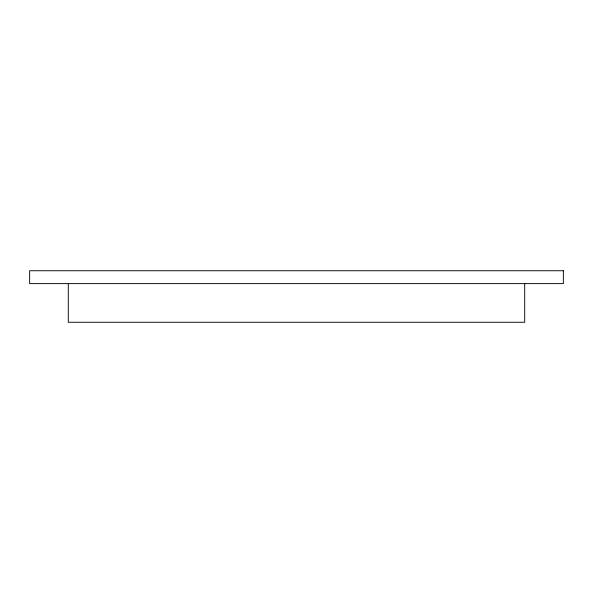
<?xml version="1.0" encoding="UTF-8"?>
<svg xmlns="http://www.w3.org/2000/svg" width="593" height="593" viewBox="0 0 593 593"><rect width="100%" height="100%" fill="white"/><g stroke="black" fill="none" stroke-linecap="round" stroke-linejoin="round"><path stroke-width="0.89" d="M524.709 283.617L524.709 322.258L68.291 322.258L68.291 283.617M563.35 270.742L29.65 270.742L29.65 283.617L563.35 283.617L563.35 270.742"/></g></svg>
